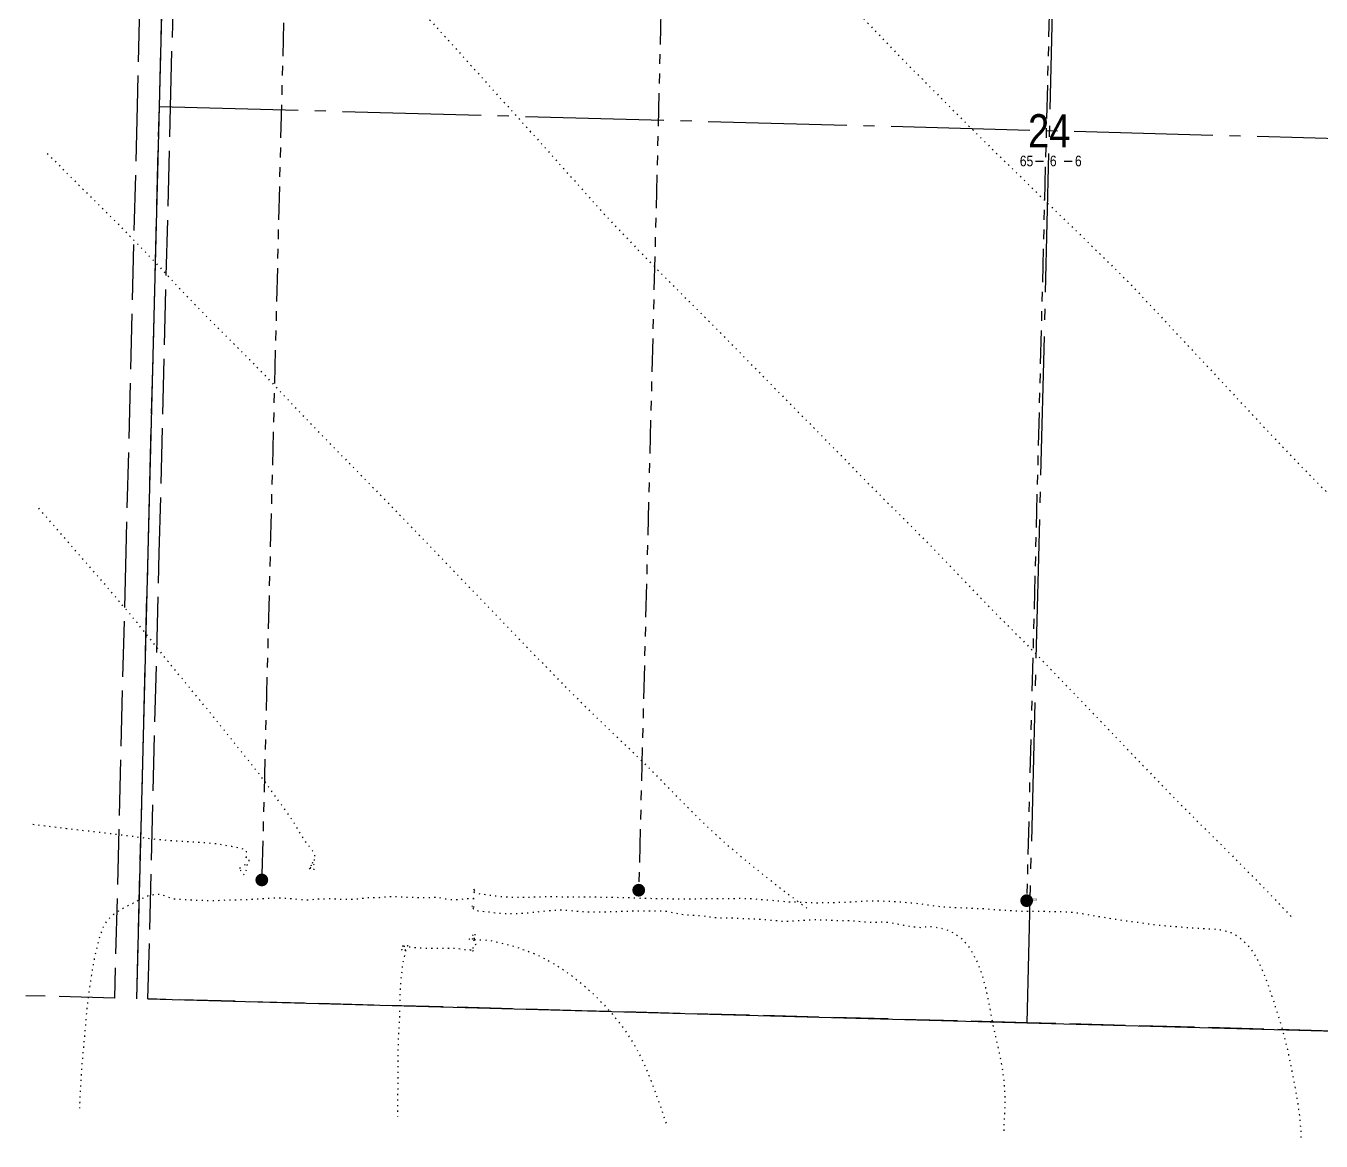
# Model space of a CAD drawing. Extents: x 382851 to 390193, y 6055218 to 6059732.
# Drawn here: x 384978 to 386145, y 6055231 to 6056237 of the extents above; entities that cross this region are included whole.
import ezdxf
from ezdxf.enums import TextEntityAlignment as Align

# ---------------------------------------------------------------- set-up
doc = ezdxf.new("R2010")
doc.units = 0
doc.header["$LTSCALE"] = 5
for name, pattern in [('foc-DOT', [1, 0.2, -0.8]), ('foc-DRILLPATH', [14.75, 6, -1.75, 1.75, -1.75, 1.75, -1.75]), ('foc-QUARTERLINE', [33, 25, -3, 2, -3]), ('foc-UNSURVEYED', [12.5, 10, -2.5])]:
    doc.linetypes.add(name, pattern=pattern)
for name, color, linetype in [('10', 1, 'Continuous'), ('9', 3, 'Continuous'), ('AS-DRILL', 8, 'foc-DOT'), ('L-MON', 1, 'Continuous'), ('L-QSEC', 8, 'foc-QUARTERLINE'), ('L-SECLBL', 7, 'Continuous'), ('L-USEC', 7, 'foc-UNSURVEYED'), ('P-PDRILLPATH', 12, 'foc-DRILLPATH')]:
    doc.layers.add(name, color=color, linetype=linetype)
doc.layers.add('L-SEC-HB', color=6, linetype='Continuous', plot=False)
doc.layers.add('Z-DRILL-POINT', color=7, linetype='Continuous', true_color=0x7575ff, plot=False)
doc.styles.add('80L', font='ARIALN.TTF', dxfattribs={"height": 10})
doc.styles.add('SIMPLEX', font='ARIALN.TTF')
doc.styles.add('TXT', font='ARIALN.TTF', dxfattribs={"height": 0.2})

# ---------------------------------------------------------------- blocks, each defined once
blk = doc.blocks.new('L-SECLBL')
at = {"layer": '9', "color": 7}
for p, q in [((-5.1, -27.8), (-12.3, -27.8)), ((20.7, -27.8), (13.5, -27.8))]:
    blk.add_line(p, q, dxfattribs=at)
at = {"layer": '10', "color": 2, "style": 'SIMPLEX'}
blk.add_attdef('SEC', text='', height=30, dxfattribs=at).set_placement((0, 0), align=Align.MIDDLE)
at = {"layer": '10', "color": 5, "style": '80L'}
blk.add_attdef('TWP', text='', height=9.5, dxfattribs=at).set_placement((-14.4, -27.4), align=Align.MIDDLE_RIGHT)
blk.add_attdef('RGE', text='', height=9.5, dxfattribs=at).set_placement((3.6, -27.4), align=Align.MIDDLE_CENTER)
blk.add_attdef('MER', text='', height=9.5, dxfattribs=at).set_placement((23.2, -27.4), align=Align.MIDDLE_LEFT)
blk = doc.blocks.new('plbh')
at = {"layer": 'L-MON'}
h = blk.add_hatch(color=255, dxfattribs=at)
h.dxf.hatch_style = 1
edge = h.paths.add_edge_path()
edge.add_arc((0, 0), 1.16, 0, 360)
h = blk.add_hatch(color=256, dxfattribs=at)
h.dxf.hatch_style = 1
h.paths.add_polyline_path([(-0.96, 0, 1), (0.96, 0, 1)])
h.paths.add_polyline_path([(0.91, 0, -1), (-0.91, 0, -1)], flags=16)
h.paths.add_polyline_path([(0.45, 0, -1), (-0.45, 0, -1)], flags=0)
h = blk.add_hatch(color=256, dxfattribs=at)
h.dxf.hatch_style = 1
h.paths.add_polyline_path([(-0.45, 0, 1), (0.45, 0, 1)])
h.paths.add_polyline_path([(0.4, 0, -1), (-0.4, 0, -1)], flags=16)
at = {"layer": 'L-MON', "color": 240}
for radius in [0.96, 0.91, 0.45, 0.4]:
    blk.add_circle((0, 0), radius, dxfattribs=at)

msp = doc.modelspace()

# ---------------------------------------------------------------- linework, layer by layer
at = {"layer": 'AS-DRILL', "flags": 128}
for points in [[(384988.65, 6057183.387), (384989.001, 6057183.418), (384989.224, 6057183.573), (384989.465, 6057183.597), (384989.899, 6057183.346), (384989.932, 6057183.065), (384990.06, 6057182.611), (384990.67, 6057182.206), (384991.68, 6057181.39), (384992.754, 6057180.342), (384993.979, 6057178.941), (384995.333, 6057177.516), (384996.721, 6057176.65), (384997.822, 6057176.272), (384998.455, 6057175.976), (384998.755, 6057175.598), (384998.759, 6057174.958), (384998.457, 6057174.085), (384997.961, 6057173.068), (384997.396, 6057171.712), (384996.565, 6057170.102), (384995.983, 6057169.247), (384995.332, 6057168.403), (384994.496, 6057167.424), (384993.671, 6057166.815), (384992.975, 6057166.592), (384992.288, 6057166.34), (384991.601, 6057166.067), (384990.718, 6057165.969), (384989.559, 6057166.029), (384988.481, 6057166.086), (384987.552, 6057166.17), (384986.613, 6057166.224), (384985.614, 6057166.239), (384984.882, 6057166.197), (384984.619, 6057166.074), (384984.475, 6057165.938), (384984.323, 6057165.851), (384984.26, 6057165.743), (384984.268, 6057165.643), (384984.316, 6057165.552), (384984.415, 6057165.529), (384984.306, 6057165.572), (384983.976, 6057165.58), (384983.677, 6057165.618), (384983.409, 6057165.695), (384983.231, 6057165.779), (384983.164, 6057165.891), (384983.116, 6057165.992), (384983.048, 6057166.054), (384983.012, 6057166.205), (384983.007, 6057166.405), (384983.062, 6057166.594), (384983.098, 6057166.843), (384983.095, 6057167.113), (384983.15, 6057167.332), (384983.235, 6057167.52), (384983.34, 6057167.717), (384983.468, 6057168.024), (384983.637, 6057168.39), (384983.792, 6057168.566), (384983.855, 6057168.664), (384984.064, 6057168.639), (384984.4, 6057168.48), (384984.69, 6057168.483), (384984.974, 6057168.636), (384985.244, 6057168.639), (384985.508, 6057168.402), (384985.572, 6057168.161), (384985.248, 6057167.989), (384984.788, 6057168), (384984.44, 6057168.079), (384984.241, 6057168.124), (384984.284, 6057168.243), (384984.542, 6057168.557), (384984.923, 6057168.987), (384985.516, 6057169.502), (384985.934, 6057169.812), (384986.422, 6057170.12), (384987.043, 6057170.144), (384987.324, 6057169.787), (384987.641, 6057169.658), (384987.963, 6057169.73), (384988.206, 6057169.854), (384988.317, 6057169.871), (384988.293, 6057169.722), (384988.249, 6057169.573), (384988.218, 6057169.524), (384988.229, 6057169.553), (384988.36, 6057169.63), (384988.594, 6057169.774), (384989, 6057169.994), (384989.493, 6057170.102), (384989.85, 6057169.993), (384990.037, 6057169.888), (384990.388, 6057169.889), (384990.772, 6057170.049), (384991.151, 6057170.39), (384991.398, 6057170.683), (384991.564, 6057170.919), (384991.679, 6057171.107), (384991.72, 6057171.136), (384991.847, 6057171.012), (384991.904, 6057170.891), (384992.081, 6057170.386), (384992.384, 6057169.308), (384992.815, 6057167.787), (384993.377, 6057165.892), (384994.092, 6057163.703), (384994.871, 6057161.292), (384995.684, 6057158.651), (384996.59, 6057155.697), (384997.664, 6057152.299), (384998.618, 6057149.293), (385000.266, 6057144.1), (385000.979, 6057141.821), (385001.635, 6057139.694), (385003.005, 6057135.328), (385004.376, 6057131.021), (385005.836, 6057126.683), (385007.453, 6057122.18), (385009.293, 6057117.462), (385011.248, 6057112.501), (385013.277, 6057107.318), (385015.372, 6057101.963), (385017.511, 6057096.387), (385019.663, 6057090.531), (385021.835, 6057084.253), (385024.029, 6057077.705), (385026.279, 6057070.966), (385028.562, 6057063.976), (385030.908, 6057056.684), (385033.46, 6057049.247), (385036.309, 6057041.682), (385039.336, 6057034.013), (385042.446, 6057026.112), (385045.61, 6057017.949), (385048.857, 6057009.524), (385052.331, 6057000.953), (385056.155, 6056992.413), (385060.414, 6056984.012), (385065.028, 6056975.832), (385069.964, 6056967.755), (385075.093, 6056959.752), (385080.241, 6056951.719), (385085.388, 6056943.665), (385090.544, 6056935.582), (385095.72, 6056927.458), (385100.926, 6056919.373), (385106.175, 6056911.348), (385111.513, 6056903.34), (385116.922, 6056895.34), (385117.751, 6056894.118), (385122.341, 6056887.35), (385127.82, 6056879.368), (385134.17, 6056870.204), (385145.018, 6056855.834), (385154.383, 6056844.843), (385163.931, 6056834.017), (385173.367, 6056823.084), (385182.768, 6056811.992), (385201.821, 6056790.192), (385221.54, 6056769.004), (385241.871, 6056748.312), (385262.369, 6056727.845), (385282.375, 6056706.941), (385301.929, 6056685.608), (385311.702, 6056674.956), (385321.537, 6056664.373), (385331.372, 6056653.8), (385341.226, 6056643.197), (385351.131, 6056632.612), (385360.974, 6056621.979), (385370.756, 6056611.307), (385380.651, 6056600.713), (385400.983, 6056580.06), (385421.819, 6056559.925), (385432.35, 6056549.975), (385442.871, 6056540.034), (385453.341, 6056530.066), (385463.843, 6056520.146), (385474.662, 6056510.508), (385485.811, 6056501.252), (385497.032, 6056492.075), (385508.676, 6056481.856), (385518.413, 6056472.536), (385528.584, 6056462.235), (385538.295, 6056451.505), (385547.464, 6056440.318), (385556.449, 6056428.967), (385565.803, 6056417.946), (385575.85, 6056407.487), (385586.33, 6056397.488), (385597.087, 6056387.772), (385607.978, 6056378.203), (385618.807, 6056368.585), (385629.451, 6056358.762), (385639.849, 6056348.685), (385649.847, 6056338.238), (385659.353, 6056327.313), (385668.633, 6056316.184), (385687.489, 6056294.098), (385706.84, 6056272.22), (385716.449, 6056261.423), (385726.058, 6056250.615), (385735.841, 6056239.954), (385745.777, 6056229.448), (385755.627, 6056219.065), (385765.433, 6056208.913), (385785.801, 6056188.47), (385806.198, 6056167.995), (385826.564, 6056147.482), (385847.115, 6056127.184), (385867.849, 6056106.981), (385888.315, 6056086.866), (385908.97, 6056066.705), (385929.798, 6056046.62), (385950.564, 6056026.497), (385971.033, 6056006.101), (385990.967, 6055985.128), (386010.558, 6055964.044), (386030.369, 6055942.945), (386050.07, 6055921.848), (386069.623, 6055900.805), (386089.302, 6055879.659), (386109.074, 6055858.6), (386129.08, 6055837.696), (386149.436, 6055817.163), (386169.995, 6055796.775), (386190.524, 6055776.357), (386210.865, 6055756.044), (386231.321, 6055735.549), (386251.718, 6055715.045), (386271.97, 6055694.404), (386292.286, 6055673.862), (386312.795, 6055653.495), (386333.184, 6055633.461), (386353.696, 6055613.194), (386374.05, 6055592.621), (386394.19, 6055571.873), (386414.247, 6055550.988), (386434.262, 6055530.043), (386454.147, 6055509.122), (386474.245, 6055488.275), (386494.639, 6055467.691), (386515.251, 6055447.401), (386536.129, 6055427.345), (386540.74, 6055422.987), (386557.516, 6055407.256)], [(385008.625, 6056580.671), (385011.051, 6056578.278), (385021.242, 6056567.965), (385031.251, 6056557.587), (385041.206, 6056547.059), (385050.981, 6056536.537), (385060.926, 6056525.99), (385071.075, 6056515.638), (385081.338, 6056505.394), (385091.572, 6056495.22), (385101.834, 6056484.975), (385112.085, 6056474.68), (385132.5, 6056454.184), (385152.854, 6056433.679), (385173.082, 6056412.947), (385193.342, 6056392.244), (385214.013, 6056371.61), (385234.543, 6056351.351), (385254.999, 6056330.923), (385275.588, 6056310.582), (385296.218, 6056290.3), (385316.307, 6056269.591), (385335.834, 6056248.427), (385355.355, 6056227.003), (385374.706, 6056205.623), (385393.983, 6056184.055), (385413.294, 6056162.636), (385432.654, 6056141.206), (385451.874, 6056119.779), (385471.12, 6056098.162), (385490.159, 6056076.68), (385509.722, 6056055.355), (385529.757, 6056034.488), (385549.927, 6056013.817), (385570.213, 6055993.384), (385590.791, 6055973.013), (385611.104, 6055952.479), (385631.235, 6055931.849), (385651.537, 6055911.245), (385671.818, 6055890.602), (385692.113, 6055870.158), (385712.139, 6055849.701), (385732.287, 6055828.982), (385752.693, 6055808.525), (385773.066, 6055788.36), (385793.409, 6055767.795), (385813.475, 6055746.977), (385833.389, 6055726.063), (385853.556, 6055705.312), (385874.013, 6055684.884), (385894.303, 6055664.231), (385914.398, 6055643.372), (385934.464, 6055622.544), (385954.448, 6055601.628), (385974.262, 6055580.717), (385994.033, 6055560.126), (386014.121, 6055539.378), (386034.556, 6055518.871), (386055.027, 6055498.643), (386075.404, 6055478.227), (386095.595, 6055457.626), (386101.48, 6055451.474), (386118.674, 6055433.32)], [(384996.979, 6056121.58), (385017.166, 6056101.277), (385037.743, 6056080.876), (385058.359, 6056060.434), (385078.677, 6056039.67), (385098.56, 6056018.757), (385118.486, 6055997.552), (385138.423, 6055976.767), (385148.614, 6055966.464), (385152.926, 6055962.173), (385158.809, 6055956.321), (385169.101, 6055946.076), (385179.175, 6055935.886), (385199.143, 6055915.17), (385219.096, 6055894.205), (385239.039, 6055873.26), (385259.07, 6055852.653), (385279.381, 6055832.019), (385299.531, 6055811.359), (385319.718, 6055790.558), (385339.875, 6055769.787), (385359.92, 6055748.95), (385379.849, 6055728.225), (385399.872, 6055707.308), (385419.956, 6055686.4), (385440.073, 6055665.59), (385460.18, 6055644.831), (385480.537, 6055624.436), (385501.343, 6055604.369), (385522.331, 6055584.408), (385542.89, 6055564.098), (385563.12, 6055543.426), (385583.524, 6055522.909), (385593.972, 6055512.89), (385604.491, 6055503.298), (385611.692, 6055496.963), (385618.975, 6055490.715), (385626.35, 6055484.525), (385633.786, 6055478.394), (385641.293, 6055472.311), (385648.853, 6055466.326), (385663.991, 6055454.687), (385683.118, 6055440.185)], [(385235.251, 6055479.747), (385233.79, 6055479.343), (385234.098, 6055479.626), (385235.811, 6055480.523), (385237.053, 6055480.991), (385238.014, 6055480.227), (385238.398, 6055478.787), (385237.872, 6055477.79), (385237.33, 6055476.503), (385237.085, 6055475.929), (385236.095, 6055475.534), (385234.968, 6055475.682), (385234.494, 6055476.295), (385233.973, 6055476.678), (385233.278, 6055476.865), (385232.983, 6055477.083), (385233.105, 6055477.18), (385233.057, 6055476.841), (385232.843, 6055476.306), (385232.375, 6055475.968), (385232.231, 6055475.822), (385232.704, 6055475.93), (385233.255, 6055476.356), (385233.679, 6055476.915), (385234.094, 6055477.485), (385234.47, 6055478.136), (385234.802, 6055478.988), (385234.937, 6055479.604), (385235.093, 6055480.211), (385235.672, 6055481.356), (385236.256, 6055482.702), (385236.594, 6055484.204), (385236.778, 6055485.12), (385237.295, 6055485.006), (385237.739, 6055484.785), (385237.701, 6055485.246), (385237.675, 6055485.007), (385237.467, 6055484.292), (385237.541, 6055484.44), (385238.109, 6055485.166), (385238.345, 6055486.17), (385238.239, 6055487.513), (385238.191, 6055489.195), (385238.24, 6055489.934), (385238.205, 6055490.155), (385238.178, 6055490.236), (385237.879, 6055490.693), (385237.326, 6055491.388), (385236.571, 6055492.377), (385235.674, 6055493.69), (385234.515, 6055495.31), (385233.052, 6055497.198), (385231.356, 6055499.351), (385229.568, 6055501.817), (385227.718, 6055504.615), (385225.737, 6055507.776), (385223.585, 6055511.282), (385221.232, 6055515.143), (385218.655, 6055519.249), (385215.834, 6055523.562), (385212.786, 6055528.05), (385209.54, 6055532.594), (385206.136, 6055537.212), (385202.626, 6055542.002), (385199.102, 6055547.003), (385195.481, 6055552.146), (385191.563, 6055557.447), (385187.321, 6055562.956), (385182.854, 6055568.661), (385178.211, 6055574.52), (385173.401, 6055580.514), (385168.436, 6055586.702), (385163.336, 6055593.083), (385158.081, 6055599.668), (385152.66, 6055606.397), (385147.093, 6055613.31), (385141.409, 6055620.346), (385135.578, 6055627.486), (385129.638, 6055634.669), (385123.639, 6055641.923), (385117.634, 6055649.287), (385111.599, 6055656.672), (385105.565, 6055664.087), (385096.993, 6055674.798), (385085.745, 6055688.847), (385081.497, 6055694.146), (385077.861, 6055698.67), (385068.136, 6055710.469), (385061.85, 6055717.801), (385055.574, 6055725.162), (385049.359, 6055732.542), (385043.092, 6055739.863), (385036.725, 6055747.156), (385030.397, 6055754.439), (385024.069, 6055761.721), (385017.741, 6055769.003), (385011.413, 6055776.276), (385005.066, 6055783.579), (384998.748, 6055790.841), (384992.421, 6055798.153), (384988.88, 6055802.337)], [(385175.209, 6055480.488), (385172.353, 6055478.679), (385171.029, 6055477.752), (385170.248, 6055476.922), (385170.028, 6055476.137), (385170.132, 6055475.535), (385170.442, 6055475.106), (385170.996, 6055474.872), (385171.415, 6055474.812), (385171.378, 6055474.963), (385171.018, 6055475.332), (385170.881, 6055475.465), (385170.844, 6055475.596), (385170.957, 6055475.714), (385171.374, 6055475.193), (385171.858, 6055474.53), (385172.319, 6055473.799), (385172.532, 6055473.113), (385172.877, 6055472.534), (385173.323, 6055472.343), (385173.557, 6055472.117), (385174.089, 6055471.813), (385174.641, 6055471.459), (385174.71, 6055471.417), (385174.817, 6055472.105), (385175.078, 6055472.918), (385175.487, 6055473.668), (385175.947, 6055474.447), (385176.316, 6055475.218), (385176.628, 6055476.07), (385176.934, 6055477.093), (385177.065, 6055478.33), (385177.157, 6055479.578), (385177.288, 6055480.415), (385177.304, 6055481.025), (385177.314, 6055481.825), (385177.267, 6055482.736), (385177.503, 6055483.36), (385178.413, 6055483.757), (385179.013, 6055484.132), (385178.842, 6055484.487), (385178.323, 6055484.53), (385177.527, 6055484.71), (385176.638, 6055485.163), (385176.11, 6055485.616), (385176.14, 6055486.416), (385176.412, 6055487.679), (385176.45, 6055489.169), (385176.201, 6055490.816), (385176.417, 6055492.241), (385176.648, 6055492.665), (385176.837, 6055493), (385176.859, 6055493.1), (385176.259, 6055493.475), (385175.306, 6055493.769), (385174.046, 6055494.191), (385172.559, 6055494.739), (385170.823, 6055495.293), (385168.715, 6055495.787), (385166.146, 6055496.272), (385163.299, 6055496.804), (385160.143, 6055497.414), (385156.668, 6055498.063), (385152.843, 6055498.68), (385148.636, 6055499.236), (385144.106, 6055499.721), (385139.284, 6055500.093), (385134.171, 6055500.423), (385128.798, 6055500.749), (385123.185, 6055501.111), (385117.353, 6055501.489), (385111.331, 6055501.892), (385105.091, 6055502.36), (385098.622, 6055502.904), (385091.927, 6055503.574), (385085.025, 6055504.369), (385077.867, 6055505.31), (385070.469, 6055506.298), (385062.85, 6055507.201), (385055.061, 6055508.148), (385047.164, 6055509.159), (385039.126, 6055510.113), (385031.026, 6055511.008), (385022.827, 6055511.926), (385014.49, 6055512.937), (385006.003, 6055513.992), (384997.357, 6055515.022), (384988.59, 6055516.054), (384981.638, 6055516.9)], [(385381.365, 6055450.334), (385381.13, 6055450.14), (385380.743, 6055449.879), (385380.305, 6055449.56), (385380.12, 6055449.375), (385380.23, 6055449.372), (385380.421, 6055449.417), (385380.662, 6055449.431), (385380.982, 6055449.433), (385381.303, 6055449.465), (385381.643, 6055449.467), (385382.052, 6055449.416), (385382.491, 6055449.365), (385382.571, 6055449.393), (385382.255, 6055449.521), (385381.868, 6055449.671), (385381.51, 6055449.76), (385381.172, 6055449.839), (385380.916, 6055449.985), (385380.78, 6055450.159), (385380.674, 6055450.321), (385380.597, 6055450.443), (385380.52, 6055450.555), (385380.404, 6055450.708), (385380.307, 6055450.831), (385380.21, 6055450.953), (385380.083, 6055451.067), (385379.915, 6055451.131), (385379.864, 6055451.122), (385380.092, 6055451.016), (385380.468, 6055450.867), (385380.775, 6055450.729), (385381.062, 6055450.612), (385381.329, 6055450.515), (385381.566, 6055450.389), (385381.743, 6055450.244), (385381.839, 6055450.102), (385381.827, 6055450.022), (385381.827, 6055450.012), (385381.555, 6055449.939), (385380.882, 6055449.846), (385379.82, 6055449.753), (385378.427, 6055449.678), (385377.667, 6055449.657), (385376.746, 6055449.65), (385374.745, 6055449.641), (385372.45, 6055449.459), (385369.972, 6055449.161), (385367.336, 6055448.958), (385364.622, 6055448.867), (385361.921, 6055448.855), (385359.004, 6055448.979), (385355.676, 6055449.523), (385352.195, 6055450.301), (385348.806, 6055450.777), (385345.426, 6055450.842), (385342.013, 6055450.769), (385338.582, 6055450.775), (385335.121, 6055450.773), (385331.579, 6055450.732), (385327.82, 6055450.817), (385323.783, 6055450.999), (385319.665, 6055451.103), (385315.647, 6055451.255), (385313.68, 6055451.375), (385309.922, 6055451.53), (385306.252, 6055451.553), (385302.675, 6055451.333), (385299.365, 6055450.967), (385296.228, 6055450.756), (385293.188, 6055450.763), (385290.157, 6055450.769), (385287.023, 6055450.648), (385283.695, 6055450.372), (385280.202, 6055449.91), (385276.468, 6055449.395), (385272.547, 6055449.024), (385268.855, 6055448.997), (385265.479, 6055449.172), (385262.27, 6055449.263), (385259.13, 6055449.303), (385255.932, 6055449.444), (385252.666, 6055449.646), (385249.456, 6055449.687), (385246.282, 6055449.548), (385243.078, 6055449.429), (385240.033, 6055449.275), (385237.145, 6055449.008), (385234.158, 6055448.764), (385231.274, 6055448.647), (385228.585, 6055448.715), (385225.66, 6055448.939), (385222.555, 6055449.177), (385219.48, 6055449.415), (385216.157, 6055449.739), (385212.374, 6055450.075), (385208.279, 6055450.298), (385204.198, 6055450.312), (385199.973, 6055450.158), (385195.855, 6055449.912), (385191.838, 6055449.684), (385187.752, 6055449.507), (385183.995, 6055449.282), (385180.699, 6055449.085), (385177.655, 6055448.942), (385174.581, 6055448.84), (385171.489, 6055448.788), (385168.644, 6055448.639), (385165.77, 6055448.502), (385162.867, 6055448.425), (385160.094, 6055448.366), (385157.465, 6055448.412), (385154.912, 6055448.347), (385152.086, 6055448.128), (385148.621, 6055447.975), (385144.75, 6055447.973), (385140.67, 6055448.046), (385136.532, 6055448.161), (385132.703, 6055448.278), (385129.346, 6055448.413), (385126.458, 6055448.546), (385123.952, 6055448.709), (385121.875, 6055448.872), (385120.035, 6055448.888), (385118.296, 6055448.942), (385116.549, 6055449.096), (385114.811, 6055449.2), (385113.092, 6055449.254), (385112.252, 6055449.285), (385110.877, 6055449.49), (385109.674, 6055449.79), (385108.503, 6055450.14), (385107.472, 6055450.526), (385106.651, 6055450.897), (385105.961, 6055451.295), (385105.118, 6055451.576), (385104.55, 6055451.64), (385104.18, 6055451.67), (385103.911, 6055451.717), (385103.277, 6055451.973), (385102.636, 6055452.339), (385101.815, 6055452.69), (385100.654, 6055453.069), (385099.153, 6055453.417), (385097.366, 6055453.573), (385095.254, 6055453.526), (385092.918, 6055453.315), (385090.297, 6055452.901), (385087.427, 6055452.153), (385084.386, 6055450.98), (385081.195, 6055449.39), (385077.887, 6055447.543), (385074.521, 6055445.747), (385071.119, 6055444.113), (385067.777, 6055442.507), (385064.501, 6055440.739), (385061.24, 6055438.741), (385058.014, 6055436.592), (385054.822, 6055434.182), (385051.838, 6055431.296), (385049.228, 6055427.751), (385047.051, 6055423.555), (385045.252, 6055418.859), (385043.704, 6055413.796), (385042.277, 6055408.42), (385040.882, 6055402.684), (385039.485, 6055396.477), (385038.166, 6055389.828), (385036.964, 6055382.636), (385035.778, 6055374.914), (385034.604, 6055366.831), (385033.48, 6055358.407), (385032.503, 6055349.819), (385031.708, 6055340.926), (385030.958, 6055331.852), (385030.146, 6055322.67), (385029.28, 6055313.339), (385028.731, 6055307.451), (385028.401, 6055303.888), (385027.721, 6055295.602), (385026.583, 6055276.685), (385026.253, 6055268.791), (385025.897, 6055261.154)], [(385381.298, 6055457.906), (385381.46, 6055458.002), (385381.726, 6055458.215), (385382.074, 6055458.536), (385382.443, 6055458.877), (385382.741, 6055459.18), (385382.924, 6055459.325), (385383.057, 6055459.422), (385383.151, 6055459.589), (385383.17, 6055459.559), (385383.051, 6055459.182), (385382.869, 6055458.726), (385382.475, 6055457.786), (385381.906, 6055456.65), (385381.578, 6055456.328), (385381.369, 6055456.353), (385381.094, 6055456.56), (385380.887, 6055456.676), (385380.729, 6055456.75), (385380.59, 6055456.813), (385380.441, 6055456.847), (385380.212, 6055456.883), (385380.001, 6055456.858), (385379.708, 6055456.745), (385379.84, 6055456.432), (385380.785, 6055455.828), (385382.548, 6055455.103), (385383.79, 6055454.782), (385384.985, 6055454.591), (385388.237, 6055454.199), (385392.503, 6055453.621), (385397.645, 6055452.841), (385403.688, 6055452.098), (385410.488, 6055451.616), (385418.052, 6055451.285), (385426.313, 6055451.196), (385435.222, 6055451.451), (385444.822, 6055451.708), (385454.805, 6055451.716), (385465.067, 6055451.667), (385475.421, 6055451.685), (385485.451, 6055451.551), (385495.248, 6055451.314), (385505.007, 6055451.177), (385514.937, 6055451.036), (385524.793, 6055450.757), (385534.715, 6055450.316), (385544.983, 6055450.106), (385555.392, 6055449.943), (385566.218, 6055449.629), (385577.233, 6055449.681), (385587.923, 6055449.971), (385598.492, 6055450.164), (385609.124, 6055450.125), (385619.309, 6055450.208), (385629.012, 6055450.173), (385638.586, 6055449.42), (385647.939, 6055448.624), (385656.941, 6055447.826), (385665.617, 6055447.156), (385674.104, 6055446.922), (385682.496, 6055446.5), (385691.312, 6055446.247), (385701.56, 6055446.418), (385712.921, 6055446.731), (385721.053, 6055447.075), (385724.188, 6055447.256), (385734.886, 6055447.836), (385745.053, 6055447.959), (385754.689, 6055447.696), (385762.003, 6055447.351), (385764.17, 6055447.196), (385773.282, 6055446.395), (385781.376, 6055445.65), (385787.151, 6055444.984), (385789.233, 6055444.651), (385798.509, 6055443.197), (385809.829, 6055442.26), (385821.989, 6055441.713), (385824.607, 6055441.566), (385830.422, 6055441.309), (385833.861, 6055441.212), (385840.236, 6055440.961), (385844.79, 6055440.636), (385850.29, 6055440.197), (385855.143, 6055439.864), (385864.3, 6055439.233), (385866.177, 6055439.085), (385877.099, 6055438.639), (385877.41, 6055438.641), (385886.484, 6055438.712), (385887.705, 6055438.731), (385896.705, 6055438.613), (385898.164, 6055438.536), (385903.26, 6055438.348), (385907.852, 6055438.341), (385917.209, 6055438.105), (385924.133, 6055437.38), (385926.195, 6055437.047), (385934.599, 6055435.535), (385943.505, 6055434.079), (385952.631, 6055432.608), (385957.919, 6055431.674), (385960.878, 6055431.209), (385966.479, 6055430.357), (385968.322, 6055430.091), (385975.553, 6055429.237), (385983.927, 6055428.086), (385987.085, 6055427.596), (385990.376, 6055427.172), (385993.806, 6055426.745), (385996.01, 6055426.48), (385997.357, 6055426.336), (385999.462, 6055426.112), (386000.769, 6055425.969), (386003.981, 6055425.608), (386007.053, 6055425.28), (386010.227, 6055425), (386013.183, 6055424.795), (386016.14, 6055424.62), (386019.154, 6055424.384), (386022.238, 6055424.076), (386025.461, 6055423.784), (386027.129, 6055423.652), (386028.716, 6055423.552), (386032.083, 6055423.357), (386035.588, 6055423.128), (386039.244, 6055422.906), (386042.972, 6055422.811), (386046.752, 6055422.756), (386050.507, 6055422.491), (386054.303, 6055421.915), (386055.767, 6055421.638), (386058.144, 6055421.088), (386061.857, 6055420.003), (386063.77, 6055419.295), (386065.452, 6055418.572), (386068.957, 6055416.713), (386072.3, 6055414.418), (386075.472, 6055411.687), (386075.715, 6055411.44), (386078.541, 6055408.458), (386078.929, 6055407.998), (386081.45, 6055404.833), (386084.221, 6055400.852), (386086.783, 6055396.566), (386089.158, 6055391.974), (386091.474, 6055387.064), (386093.725, 6055381.936), (386094.234, 6055380.692), (386095.792, 6055376.612), (386097.771, 6055371.01), (386097.827, 6055370.849), (386099.772, 6055365.088), (386101.862, 6055358.753), (386103.944, 6055352.468), (386104.12, 6055351.913), (386106.497, 6055344.641), (386108.902, 6055336.908), (386110.183, 6055332.554), (386112.852, 6055322.613), (386114.75, 6055314.593), (386114.868, 6055314.1), (386116.718, 6055305.39), (386118.503, 6055296.472), (386120.263, 6055287.355), (386121.969, 6055278.069), (386122.013, 6055277.808), (386123.589, 6055268.935), (386125.028, 6055259.756), (386126.143, 6055250.464), (386126.847, 6055241.124), (386127.012, 6055231.817), (386127.004, 6055231.383)], [(385381.37, 6055442.875), (385381.18, 6055442.079), (385381.119, 6055441.661), (385381.113, 6055441.401), (385381.198, 6055441.229), (385381.297, 6055441.176), (385381.32, 6055441.306), (385381.274, 6055441.457), (385381.188, 6055441.619), (385381.103, 6055441.811), (385381.088, 6055442.012), (385381.075, 6055442.302), (385381.055, 6055442.663), (385381.033, 6055443.013), (385380.973, 6055443.385), (385380.869, 6055443.648), (385380.741, 6055443.731), (385380.611, 6055443.704), (385380.226, 6055443.524), (385379.879, 6055443.263), (385379.649, 6055442.868), (385379.674, 6055442.678), (385379.981, 6055442.94), (385380.065, 6055443.088), (385380.211, 6055443.334), (385380.357, 6055443.561), (385380.462, 6055443.738), (385380.652, 6055443.753), (385380.771, 6055443.33), (385380.777, 6055442.78), (385380.793, 6055442.219), (385380.8, 6055441.699), (385380.669, 6055441.252), (385380.75, 6055440.91), (385380.925, 6055440.696), (385381.819, 6055440.043), (385383.205, 6055439.477), (385385.174, 6055439.038), (385386.041, 6055438.906), (385387.768, 6055438.742), (385390.881, 6055438.433), (385394.432, 6055438.043), (385398.46, 6055437.501), (385403.098, 6055436.974), (385408.38, 6055436.58), (385408.41, 6055436.579), (385411.527, 6055436.431), (385414.008, 6055436.448), (385416.13, 6055436.514), (385419.833, 6055436.591), (385426.214, 6055436.91), (385433.14, 6055437.455), (385440.321, 6055438.203), (385447.525, 6055439.072), (385454.722, 6055439.66), (385459.906, 6055439.749), (385461.905, 6055439.678), (385464.362, 6055439.546), (385469.015, 6055439.189), (385473.816, 6055438.777), (385476.242, 6055438.576), (385480.935, 6055438.247), (385483.942, 6055438.091), (385486.39, 6055437.989), (385491.898, 6055437.83), (385499.435, 6055438.009), (385506.416, 6055438.383), (385513.102, 6055438.534), (385519.759, 6055438.716), (385526.496, 6055438.906), (385533.22, 6055438.996), (385539.714, 6055439.062), (385545.816, 6055439.048), (385551.266, 6055438.99), (385556.682, 6055438.373), (385563.167, 6055436.898), (385570.376, 6055435.596), (385577.194, 6055435.013), (385583.641, 6055434.8), (385587.037, 6055434.614), (385590.367, 6055434.19), (385597.441, 6055433.081), (385604.7, 6055432.537), (385612.232, 6055432.507), (385615.651, 6055432.451), (385619.868, 6055432.254), (385627.252, 6055431.937), (385634.249, 6055431.72), (385636.777, 6055431.606), (385640.86, 6055431.293), (385647.449, 6055430.756), (385653.945, 6055430.142), (385657.857, 6055429.783), (385659.596, 6055429.709), (385660.236, 6055429.693), (385664.408, 6055429.727), (385664.749, 6055429.739), (385669.275, 6055429.944), (385670.076, 6055429.984), (385675.787, 6055430.33), (385676.308, 6055430.357), (385682.029, 6055430.732), (385683.432, 6055430.817), (385688.748, 6055431.013), (385689.009, 6055431.016), (385695.908, 6055430.902), (385696.168, 6055430.895), (385701.053, 6055430.661), (385704.22, 6055430.501), (385712.316, 6055430.207), (385718.825, 6055430.092), (385720.175, 6055430.078), (385727.526, 6055429.642), (385734.521, 6055428.945), (385740.865, 6055428.635), (385744.148, 6055428.732), (385746.043, 6055428.884), (385749.588, 6055429.054), (385751.288, 6055429.001), (385756.915, 6055428.429), (385762.421, 6055427.399), (385768.333, 6055426.22), (385768.791, 6055426.128), (385770.682, 6055425.78), (385774.009, 6055425.206), (385778.872, 6055424.493), (385781.456, 6055424.227), (385782.894, 6055424.101), (385784.083, 6055424.051), (385785.505, 6055424.135), (385786.962, 6055424.358), (385788.569, 6055424.618), (385790.353, 6055424.783), (385792.285, 6055424.814), (385794.332, 6055424.672), (385796.516, 6055424.397), (385796.585, 6055424.385), (385798.12, 6055424.166), (385798.967, 6055424.035), (385801.656, 6055423.547), (385803.755, 6055423.073), (385804.589, 6055422.852), (385807.646, 6055421.885), (385810.834, 6055420.574), (385814.092, 6055418.891), (385815.068, 6055418.316), (385817.39, 6055416.787), (385818.853, 6055415.7), (385820.676, 6055414.203), (385823.859, 6055411.142), (385826.791, 6055407.626), (385829.442, 6055403.668), (385831.913, 6055399.314), (385834.248, 6055394.734), (385835.708, 6055391.566), (385836.454, 6055389.806), (385838.439, 6055384.435), (385839.441, 6055381.318), (385840.289, 6055378.496), (385842.088, 6055372.068), (385843.375, 6055366.794), (385844.29, 6055362.64), (385846.452, 6055352.022), (385847.999, 6055343.55), (385849.437, 6055335.931), (385849.891, 6055333.709), (385851.082, 6055328.227), (385852.923, 6055320.308), (385854.769, 6055312.209), (385856.489, 6055303.893), (385857.983, 6055295.312), (385859.17, 6055286.479), (385859.482, 6055283.41), (385859.942, 6055277.457), (385860.182, 6055268.358), (385859.952, 6055259.261), (385859.519, 6055250.039), (385859.143, 6055240.685), (385859.097, 6055238.627)], [(385381.197, 6055405.363), (385380.748, 6055405.414), (385380.366, 6055405.363), (385379.945, 6055405.324), (385379.318, 6055405.04), (385378.891, 6055404.39), (385378.896, 6055403.77), (385379.314, 6055403.309), (385379.747, 6055403.008), (385380.243, 6055402.846), (385380.664, 6055402.875), (385380.99, 6055403.127), (385381.39, 6055403.507), (385381.789, 6055403.847), (385381.764, 6055404.058), (385381.173, 6055404.023), (385380.542, 6055404.019), (385380.001, 6055403.982), (385379.445, 6055403.756), (385378.92, 6055403.559), (385378.4, 6055403.553), (385377.842, 6055403.647), (385377.692, 6055403.621), (385377.57, 6055403.564), (385377.258, 6055403.471), (385376.797, 6055403.453), (385376.499, 6055403.521), (385376.12, 6055403.58), (385375.501, 6055403.626), (385374.722, 6055403.696), (385373.854, 6055403.778), (385372.689, 6055403.977), (385371.194, 6055404.205), (385370.895, 6055404.233), (385369.458, 6055404.389), (385367.433, 6055404.61), (385365.167, 6055404.777), (385362.699, 6055404.9), (385360.17, 6055404.984), (385357.47, 6055405.002), (385354.689, 6055405.002), (385351.959, 6055405.051), (385349.219, 6055405.081), (385346.468, 6055405.06), (385343.686, 6055405), (385340.905, 6055405.021), (385338.175, 6055405.04), (385335.515, 6055405.097), (385332.948, 6055405.222), (385330.491, 6055405.374), (385328.185, 6055405.582), (385326.09, 6055405.815), (385324.246, 6055406.062), (385322.621, 6055406.283), (385321.246, 6055406.498), (385320.122, 6055406.727), (385319.285, 6055406.888), (385318.836, 6055406.909), (385318.615, 6055406.895), (385318.446, 6055406.909), (385318.356, 6055406.921), (385318.318, 6055407.012), (385318.311, 6055407.122), (385318.353, 6055407.211), (385318.418, 6055407.38), (385318.492, 6055407.568), (385318.578, 6055407.786), (385318.634, 6055408.045), (385318.689, 6055408.233), (385318.689, 6055408.213), (385318.606, 6055408.105), (385318.536, 6055408.097), (385318.527, 6055408.157), (385318.581, 6055408.286), (385318.583, 6055408.396), (385318.433, 6055408.38), (385318.173, 6055408.376), (385317.986, 6055408.501), (385317.921, 6055408.713), (385317.875, 6055408.884), (385317.825, 6055408.865), (385317.779, 6055408.646), (385317.64, 6055408.27), (385317.5, 6055407.873), (385317.444, 6055407.644), (385317.379, 6055407.446), (385317.26, 6055407.099), (385317.101, 6055406.723), (385316.974, 6055406.446), (385316.889, 6055406.278), (385316.877, 6055406.188), (385316.873, 6055406.028), (385316.818, 6055405.82), (385316.755, 6055405.711), (385316.703, 6055405.643), (385316.551, 6055405.576), (385316.322, 6055405.602), (385316.145, 6055405.737), (385316.058, 6055405.849), (385316.148, 6055405.837), (385316.325, 6055405.712), (385316.483, 6055405.638), (385316.642, 6055405.614), (385316.731, 6055405.552), (385316.706, 6055405.372), (385316.61, 6055405.115), (385316.532, 6055404.827), (385316.484, 6055404.478), (385316.445, 6055404.139), (385316.385, 6055403.75), (385316.365, 6055403.35), (385316.427, 6055403.039), (385316.542, 6055402.836), (385316.728, 6055402.681), (385316.797, 6055402.639), (385316.945, 6055402.555), (385316.995, 6055402.544), (385317.183, 6055402.469), (385317.441, 6055402.403), (385317.701, 6055402.376), (385317.811, 6055402.373), (385317.921, 6055402.371), (385318.111, 6055402.376), (385318.322, 6055402.411), (385318.575, 6055402.514), (385318.849, 6055402.677), (385319.094, 6055402.871), (385319.104, 6055402.891), (385319.361, 6055403.145), (385319.587, 6055403.379), (385319.68, 6055403.497), (385319.951, 6055403.94), (385320.182, 6055404.384), (385320.442, 6055404.748), (385320.748, 6055405.01), (385320.942, 6055405.165), (385320.994, 6055405.234), (385321.035, 6055405.283), (385321.181, 6055405.509), (385321.274, 6055405.627), (385321.418, 6055405.793), (385321.695, 6055406.047), (385321.991, 6055406.299), (385322.155, 6055406.435), (385322.288, 6055406.552), (385322.485, 6055406.817), (385322.283, 6055407.152), (385321.986, 6055407.28), (385321.676, 6055407.287), (385321.656, 6055407.278), (385321.319, 6055407.016), (385321.309, 6055407.007), (385320.892, 6055406.317), (385320.433, 6055405.178), (385320.378, 6055405), (385319.982, 6055403.569), (385319.488, 6055401.441), (385318.881, 6055398.815), (385318.486, 6055397.045), (385318.203, 6055395.732), (385317.722, 6055393.303), (385317.535, 6055392.257), (385316.98, 6055388.49), (385316.495, 6055384.371), (385316.014, 6055379.962), (385315.495, 6055375.263), (385315.067, 6055370.213), (385314.832, 6055364.857), (385314.746, 6055360.258), (385314.739, 6055359.207), (385314.671, 6055353.367), (385314.559, 6055348.909), (385314.504, 6055347.159), (385314.237, 6055340.554), (385313.898, 6055334.241), (385313.529, 6055327.158), (385313.228, 6055319.633), (385313.038, 6055312.095), (385313.028, 6055304.603), (385313.075, 6055300.921), (385313.073, 6055297.26), (385312.972, 6055289.72), (385312.873, 6055281.86), (385312.795, 6055273.609), (385312.727, 6055264.998), (385312.69, 6055258.367), (385312.664, 6055256.147), (385312.603, 6055253.402)], [(385381.191, 6055412.821), (385382.142, 6055411.257), (385382.506, 6055410.628), (385383.034, 6055409.354), (385383.039, 6055408.733), (385382.86, 6055408.378), (385382.768, 6055408.3), (385382.901, 6055408.437), (385383.147, 6055408.651), (385383.411, 6055408.804), (385383.566, 6055409.01), (385383.564, 6055409.35), (385383.514, 6055409.742), (385383.455, 6055410.143), (385383.423, 6055410.474), (385383.487, 6055410.633), (385383.589, 6055410.71), (385383.592, 6055410.83), (385383.427, 6055411.044), (385383.204, 6055411.31), (385382.961, 6055411.586), (385382.727, 6055411.852), (385382.514, 6055412.108), (385382.31, 6055412.343), (385382.085, 6055412.549), (385381.83, 6055412.765), (385381.575, 6055412.972), (385381.351, 6055413.188), (385381.243, 6055413.28), (385381.115, 6055413.344), (385380.829, 6055413.511), (385380.423, 6055413.701), (385380.027, 6055413.841), (385379.657, 6055413.851), (385379.274, 6055413.73), (385378.849, 6055413.541), (385378.364, 6055413.333), (385377.911, 6055413.244), (385377.531, 6055413.254), (385377.09, 6055413.215), (385376.599, 6055413.188), (385376.621, 6055413.247), (385377.272, 6055413.281), (385378.029, 6055413.171), (385378.676, 6055413.045), (385379.206, 6055413.022), (385379.637, 6055413.061), (385380, 6055413.162), (385380.255, 6055413.375), (385380.391, 6055413.602), (385380.546, 6055413.808), (385380.732, 6055414.043), (385380.959, 6055414.318), (385381.217, 6055414.611), (385381.444, 6055414.906), (385381.682, 6055415.22), (385381.921, 6055415.564), (385382.15, 6055415.898), (385382.389, 6055416.252), (385382.609, 6055416.657), (385382.788, 6055417.032), (385382.947, 6055417.369), (385382.728, 6055417.424), (385382.183, 6055417.238), (385381.822, 6055417.197), (385381.666, 6055417.351), (385381.675, 6055417.701), (385381.695, 6055417.69), (385381.647, 6055417.381), (385381.634, 6055417.252), (385381.735, 6055417.319), (385381.981, 6055417.553), (385382.18, 6055417.508), (385382.393, 6055417.222), (385382.194, 6055416.877), (385381.423, 6055416.437), (385380.844, 6055416.491), (385380.549, 6055417.069), (385380.305, 6055417.715), (385380.317, 6055417.805), (385380.595, 6055417.318), (385380.953, 6055416.839), (385381.18, 6055416.313), (385381.295, 6055415.74), (385381.462, 6055415.225), (385381.63, 6055414.731), (385381.829, 6055414.286), (385381.799, 6055413.916), (385381.531, 6055413.603), (385381.256, 6055413.39), (385381.095, 6055413.374), (385380.931, 6055413.208), (385380.68, 6055412.774), (385380.502, 6055412.449), (385380.366, 6055412.232), (385380.324, 6055412.153), (385380.374, 6055412.152), (385380.415, 6055412.181), (385380.486, 6055412.219), (385380.589, 6055412.337), (385380.744, 6055412.533), (385380.97, 6055412.757), (385381.234, 6055412.93), (385381.596, 6055413.001), (385381.737, 6055413.038), (385381.958, 6055413.072), (385382.439, 6055413.09), (385383.368, 6055413.046), (385384.766, 6055412.951), (385386.604, 6055412.865), (385388.803, 6055412.779), (385391.262, 6055412.697), (385393.897, 6055412.49), (385396.777, 6055412.057), (385400.051, 6055411.384), (385403.781, 6055410.53), (385408.026, 6055409.492), (385412.736, 6055408.243), (385417.84, 6055406.773), (385423.22, 6055405.097), (385428.792, 6055403.145), (385434.556, 6055400.869), (385440.383, 6055398.281), (385446.241, 6055395.352), (385452.209, 6055392.04), (385458.189, 6055388.388), (385464.14, 6055384.396), (385469.985, 6055380.177), (385475.852, 6055375.637), (385481.65, 6055370.749), (385487.391, 6055365.562), (385492.977, 6055360.179), (385498.477, 6055354.579), (385504.22, 6055348.312), (385514.308, 6055335.823), (385518.907, 6055329.404), (385523.531, 6055322.375), (385527.885, 6055314.943), (385531.958, 6055307.097), (385535.733, 6055298.949), (385539.242, 6055290.578), (385542.548, 6055282.042), (385545.781, 6055273.417), (385548.951, 6055264.684), (385551.998, 6055255.814), (385554.938, 6055246.85)]]:
    msp.add_lwpolyline(points, dxfattribs=at)
at = {"layer": 'L-QSEC', "flags": 128}
for points in [[(385920.431, 6056946.31), (385879.923, 6055338.07)], [(385098.045, 6056163.951), (386702.3, 6056120.41)]]:
    msp.add_lwpolyline(points, dxfattribs=at)
at = {"layer": 'L-SEC-HB', "flags": 128}
for points in [[(385077.645, 6055359.753), (385098.045, 6056163.951), (385118.445, 6056968.153), (385119.21, 6056998.307), (385139.356, 6057792.455), (385159.766, 6058596.72), (385180.166, 6059400.91)], [(385087.702, 6055359.498), (385879.923, 6055338.07), (386682.192, 6055316.371)]]:
    msp.add_lwpolyline(points, dxfattribs=at)
at = {"layer": 'L-USEC'}
for p, q in [((385098.045, 6056163.951), (385108.246, 6056566.053)), ((385108.102, 6056163.695), (385118.302, 6056565.798)), ((385087.846, 6055761.852), (385098.045, 6056163.95)), ((385097.903, 6055761.597), (385108.102, 6056163.695)), ((385077.645, 6055359.753), (385087.846, 6055761.852)), ((385087.702, 6055359.498), (385097.903, 6055761.597)), ((385478.787, 6055348.92), (385087.702, 6055359.498)), ((385879.923, 6055338.07), (385478.787, 6055348.92)), ((386281.058, 6055327.221), (385879.923, 6055338.07))]:
    msp.add_line(p, q, dxfattribs=at)
msp.add_lwpolyline([(385018.481, 6056970.809), (385098.349, 6056968.72), (385088.15, 6056566.618), (385077.95, 6056164.515), (385067.749, 6055762.414), (385057.549, 6055360.313), (384977.68, 6055362.408)], dxfattribs=at)
at = {"layer": 'P-PDRILLPATH', "flags": 128}
for points in [[(385688.824, 6058597.922), (385956.446, 6058464.623), (385879.834, 6055448.06)], [(385662.158, 6058591.932), (385266.892, 6058483.732), (385190.352, 6055466.719)], [(385669.279, 6058593.575), (385606.633, 6058474.399), (385530.097, 6055457.53)]]:
    msp.add_lwpolyline(points, dxfattribs=at)

# ---------------------------------------------------------------- block references
at = {"layer": 'L-MON', "xscale": 5, "yscale": 5, "zscale": 5}
for p in [(385190.352, 6055466.719), (385530.097, 6055457.53), (385879.834, 6055448.06)]:
    msp.add_blockref('plbh', p, dxfattribs=at)
at = {"layer": 'L-SECLBL'}
msp.add_blockref('L-SECLBL', (385900.177, 6056142.18), dxfattribs=at).add_auto_attribs({'SEC': '24', 'TWP': '65', 'RGE': '6', 'MER': '6'})

# ---------------------------------------------------------------- texts
at = {"layer": 'Z-DRILL-POINT', "color": 7, "style": 'TXT'}
for s, p in [('E3', (385190.352, 6055466.719)), ('D3', (385530.097, 6055457.53)), ('C3', (385885.54, 6055447.916))]:
    msp.add_text(s, height=2, dxfattribs=at).set_placement(p)

doc.saveas('drawing.dxf')
